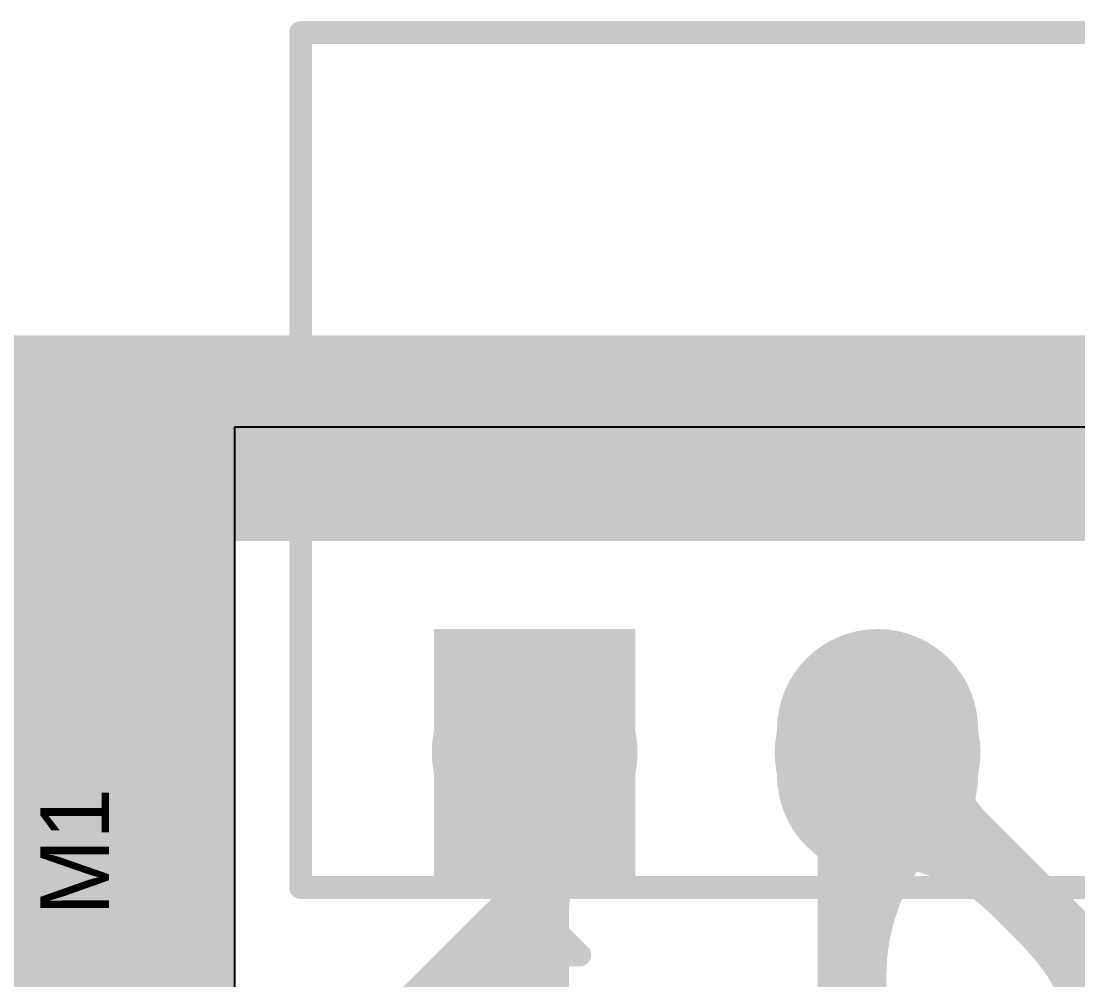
# Model space of a CAD drawing. Header units: millimetres. Extents: x 3.32 to 12.49, y 5.66 to 10.73.
# Drawn here: x 4.2636 to 4.7258, y 9.5855 to 10.005 of the extents above; entities that cross this region are included whole.
import ezdxf

# ---------------------------------------------------------------- set-up
doc = ezdxf.new("R2010")
doc.units = ezdxf.units.MM
doc.header["$MEASUREMENT"] = 0
for name, color, linetype in [('BottomLayer', 5, 'Continuous'), ('BottomSolder', 6, 'Continuous'), ('InternalPlane1', 76, 'Continuous'), ('InternalPlane2', 16, 'Continuous'), ('KeepOutLayer', 6, 'Continuous'), ('MultiLayer', 9, 'Continuous'), ('PadHoleLayer', 156, 'Continuous'), ('TopLayer', 1, 'Continuous'), ('TopOverlay', 2, 'Continuous'), ('TopSolder', 216, 'Continuous')]:
    doc.layers.add(name, color=color, linetype=linetype)

# ---------------------------------------------------------------- blocks, each defined once
blk = doc.blocks.new('LK_104')
at = {"layer": 'BottomLayer'}
for points, const_width in [([(-0.06398, 0, 1), (0.06398, 0, 1)], 0.12795), ([(-0.00984, 0.09843, 1), (0.00984, 0.09843, 1)], 0.01969), ([(-0.07874, 0.0689, 1), (-0.05906, 0.0689, 1)], 0.01969), ([(0.05906, 0.0689, 1), (0.07874, 0.0689, 1)], 0.01969), ([(-0.10827, 0, 1), (-0.08858, 0, 1)], 0.01969), ([(0.08858, 0, 1), (0.10827, 0, 1)], 0.01969), ([(-0.07874, -0.0689, 1), (-0.05906, -0.0689, 1)], 0.01969), ([(0.05906, -0.0689, 1), (0.07874, -0.0689, 1)], 0.01969), ([(-0.00984, -0.09843, 1), (0.00984, -0.09843, 1)], 0.01969)]:
    blk.add_lwpolyline(points, format="xyb", close=True, dxfattribs=dict(at, const_width=const_width))
at = {"layer": 'BottomSolder'}
for points, const_width in [([(-0.06598, 0, 1), (0.06598, 0, 1)], 0.13195), ([(-0.01184, 0.09843, 1), (0.01184, 0.09843, 1)], 0.02369), ([(-0.08074, 0.0689, 1), (-0.05706, 0.0689, 1)], 0.02369), ([(0.05706, 0.0689, 1), (0.08074, 0.0689, 1)], 0.02369), ([(-0.11027, 0, 1), (-0.08658, 0, 1)], 0.02369), ([(0.08658, 0, 1), (0.11027, 0, 1)], 0.02369), ([(-0.08074, -0.0689, 1), (-0.05706, -0.0689, 1)], 0.02369), ([(0.05706, -0.0689, 1), (0.08074, -0.0689, 1)], 0.02369), ([(-0.01184, -0.09843, 1), (0.01184, -0.09843, 1)], 0.02369)]:
    blk.add_lwpolyline(points, format="xyb", close=True, dxfattribs=dict(at, const_width=const_width))
at = {"layer": 'InternalPlane1'}
for points, const_width in [([(-0.01492, 0.09843, 1), (0.01492, 0.09843, 1)], 0.02984), ([(-0.08382, 0.0689, 1), (-0.05398, 0.0689, 1)], 0.02984), ([(0.05398, 0.0689, 1), (0.08382, 0.0689, 1)], 0.02984), ([(-0.04445, 0, 1), (0.04445, 0, 1)], 0.0889), ([(-0.11335, 0, 1), (-0.0835, 0, 1)], 0.02984), ([(0.0835, 0, 1), (0.11335, 0, 1)], 0.02984), ([(-0.08382, -0.0689, 1), (-0.05398, -0.0689, 1)], 0.02984), ([(0.05398, -0.0689, 1), (0.08382, -0.0689, 1)], 0.02984), ([(-0.01492, -0.09843, 1), (0.01492, -0.09843, 1)], 0.02984)]:
    blk.add_lwpolyline(points, format="xyb", close=True, dxfattribs=dict(at, const_width=const_width))
at = {"layer": 'InternalPlane2'}
for points, const_width in [([(-0.01492, 0.09843, 1), (0.01492, 0.09843, 1)], 0.02984), ([(-0.08382, 0.0689, 1), (-0.05398, 0.0689, 1)], 0.02984), ([(0.05398, 0.0689, 1), (0.08382, 0.0689, 1)], 0.02984), ([(-0.04445, 0, 1), (0.04445, 0, 1)], 0.0889), ([(-0.11335, 0, 1), (-0.0835, 0, 1)], 0.02984), ([(0.0835, 0, 1), (0.11335, 0, 1)], 0.02984), ([(-0.08382, -0.0689, 1), (-0.05398, -0.0689, 1)], 0.02984), ([(0.05398, -0.0689, 1), (0.08382, -0.0689, 1)], 0.02984), ([(-0.01492, -0.09843, 1), (0.01492, -0.09843, 1)], 0.02984)]:
    blk.add_lwpolyline(points, format="xyb", close=True, dxfattribs=dict(at, const_width=const_width))
at = {"layer": 'MultiLayer'}
for points, const_width in [([(-0.06398, 0, 1), (0.06398, 0, 1)], 0.12795), ([(-0.00984, 0.09843, 1), (0.00984, 0.09843, 1)], 0.01969), ([(-0.07874, 0.0689, 1), (-0.05906, 0.0689, 1)], 0.01969), ([(0.05906, 0.0689, 1), (0.07874, 0.0689, 1)], 0.01969), ([(-0.10827, 0, 1), (-0.08858, 0, 1)], 0.01969), ([(0.08858, 0, 1), (0.10827, 0, 1)], 0.01969), ([(-0.07874, -0.0689, 1), (-0.05906, -0.0689, 1)], 0.01969), ([(0.05906, -0.0689, 1), (0.07874, -0.0689, 1)], 0.01969), ([(-0.00984, -0.09843, 1), (0.00984, -0.09843, 1)], 0.01969)]:
    blk.add_lwpolyline(points, format="xyb", close=True, dxfattribs=dict(at, const_width=const_width))
at = {"layer": 'PadHoleLayer'}
for points, const_width in [([(-0.00492, 0.09843, 1), (0.00492, 0.09843, 1)], 0.00984), ([(-0.07382, 0.0689, 1), (-0.06398, 0.0689, 1)], 0.00984), ([(0.06398, 0.0689, 1), (0.07382, 0.0689, 1)], 0.00984), ([(-0.03445, 0, 1), (0.03445, 0, 1)], 0.0689), ([(-0.10335, 0, 1), (-0.0935, 0, 1)], 0.00984), ([(0.0935, 0, 1), (0.10335, 0, 1)], 0.00984), ([(-0.07382, -0.0689, 1), (-0.06398, -0.0689, 1)], 0.00984), ([(0.06398, -0.0689, 1), (0.07382, -0.0689, 1)], 0.00984), ([(-0.00492, -0.09843, 1), (0.00492, -0.09843, 1)], 0.00984)]:
    blk.add_lwpolyline(points, format="xyb", close=True, dxfattribs=dict(at, const_width=const_width))
at = {"layer": 'TopLayer'}
for points, const_width in [([(-0.06398, 0, 1), (0.06398, 0, 1)], 0.12795), ([(-0.00984, 0.09843, 1), (0.00984, 0.09843, 1)], 0.01969), ([(-0.07874, 0.0689, 1), (-0.05906, 0.0689, 1)], 0.01969), ([(0.05906, 0.0689, 1), (0.07874, 0.0689, 1)], 0.01969), ([(-0.10827, 0, 1), (-0.08858, 0, 1)], 0.01969), ([(0.08858, 0, 1), (0.10827, 0, 1)], 0.01969), ([(-0.07874, -0.0689, 1), (-0.05906, -0.0689, 1)], 0.01969), ([(0.05906, -0.0689, 1), (0.07874, -0.0689, 1)], 0.01969), ([(-0.00984, -0.09843, 1), (0.00984, -0.09843, 1)], 0.01969)]:
    blk.add_lwpolyline(points, format="xyb", close=True, dxfattribs=dict(at, const_width=const_width))
at = {"layer": 'TopSolder'}
for points, const_width in [([(-0.06598, 0, 1), (0.06598, 0, 1)], 0.13195), ([(-0.01184, 0.09843, 1), (0.01184, 0.09843, 1)], 0.02369), ([(-0.08074, 0.0689, 1), (-0.05706, 0.0689, 1)], 0.02369), ([(0.05706, 0.0689, 1), (0.08074, 0.0689, 1)], 0.02369), ([(-0.11027, 0, 1), (-0.08658, 0, 1)], 0.02369), ([(0.08658, 0, 1), (0.11027, 0, 1)], 0.02369), ([(-0.08074, -0.0689, 1), (-0.05706, -0.0689, 1)], 0.02369), ([(0.05706, -0.0689, 1), (0.08074, -0.0689, 1)], 0.02369), ([(-0.01184, -0.09843, 1), (0.01184, -0.09843, 1)], 0.02369)]:
    blk.add_lwpolyline(points, format="xyb", close=True, dxfattribs=dict(at, const_width=const_width))
blk = doc.blocks.new('MC1_5_8_ST_3_81_380')
at = {"layer": 'BottomLayer', "const_width": 0.08}
blk.add_lwpolyline([(0.15, -0.01), (0.15, 0.01)], dxfattribs=at)
at = {"layer": 'BottomLayer', "const_width": 0.04}
for points in [[(0.13, 0.01, 1), (0.17, 0.01, 1)], [(0.13, -0.01, 1), (0.17, -0.01, 1)]]:
    blk.add_lwpolyline(points, format="xyb", close=True, dxfattribs=at)
at = {"layer": 'BottomLayer'}
blk.add_solid([(0.04, 0.05), (-0.04, 0.05), (0.04, -0.05), (-0.04, -0.05)], dxfattribs=at)
at = {"layer": 'BottomSolder', "const_width": 0.088}
blk.add_lwpolyline([(0.15, -0.01), (0.15, 0.01)], dxfattribs=at)
at = {"layer": 'BottomSolder', "const_width": 0.044}
for points in [[(0.128, 0.01, 1), (0.172, 0.01, 1)], [(0.128, -0.01, 1), (0.172, -0.01, 1)]]:
    blk.add_lwpolyline(points, format="xyb", close=True, dxfattribs=at)
at = {"layer": 'BottomSolder'}
blk.add_solid([(0.044, 0.054), (-0.044, 0.054), (0.044, -0.054), (-0.044, -0.054)], dxfattribs=at)
at = {"layer": 'InternalPlane1', "const_width": 0.045}
for points in [[(-0.0225, 0, 1), (0.0225, 0, 1)], [(0.1275, 0, 1), (0.1725, 0, 1)]]:
    blk.add_lwpolyline(points, format="xyb", close=True, dxfattribs=at)
at = {"layer": 'InternalPlane2', "const_width": 0.045}
for points in [[(-0.0225, 0, 1), (0.0225, 0, 1)], [(0.1275, 0, 1), (0.1725, 0, 1)]]:
    blk.add_lwpolyline(points, format="xyb", close=True, dxfattribs=at)
at = {"layer": 'MultiLayer', "const_width": 0.08}
blk.add_lwpolyline([(0.15, -0.01), (0.15, 0.01)], dxfattribs=at)
at = {"layer": 'MultiLayer', "const_width": 0.04}
for points in [[(0.13, 0.01, 1), (0.17, 0.01, 1)], [(0.13, -0.01, 1), (0.17, -0.01, 1)]]:
    blk.add_lwpolyline(points, format="xyb", close=True, dxfattribs=at)
at = {"layer": 'MultiLayer'}
blk.add_solid([(0.04, 0.05), (-0.04, 0.05), (0.04, -0.05), (-0.04, -0.05)], dxfattribs=at)
at = {"layer": 'PadHoleLayer', "const_width": 0.025}
for points in [[(-0.0125, 0, 1), (0.0125, 0, 1)], [(0.1375, 0, 1), (0.1625, 0, 1)]]:
    blk.add_lwpolyline(points, format="xyb", close=True, dxfattribs=at)
at = {"layer": 'TopLayer', "const_width": 0.08}
blk.add_lwpolyline([(0.15, -0.01), (0.15, 0.01)], dxfattribs=at)
at = {"layer": 'TopLayer', "const_width": 0.04}
for points in [[(0.13, 0.01, 1), (0.17, 0.01, 1)], [(0.13, -0.01, 1), (0.17, -0.01, 1)]]:
    blk.add_lwpolyline(points, format="xyb", close=True, dxfattribs=at)
at = {"layer": 'TopLayer'}
blk.add_solid([(0.04, 0.05), (-0.04, 0.05), (0.04, -0.05), (-0.04, -0.05)], dxfattribs=at)
at = {"layer": 'TopOverlay', "const_width": 0.01}
for points in [[(-0.10236, -0.05906), (-0.10236, 0.31496)], [(-0.10236, 0.31496), (1.15236, 0.31496)], [(-0.10236, 0.16929), (1.15236, 0.16929)], [(-0.10236, -0.05906), (1.15236, -0.05906)], [(-0.01969, -0.08858), (0, -0.0689)], [(0, -0.0689), (0.01969, -0.08858)], [(-0.01969, -0.08858), (-0.01203, -0.08093)], [(-0.01203, -0.08093), (0.01204, -0.08093)], [(-0.01969, -0.08858), (0.01969, -0.08858)]]:
    blk.add_lwpolyline(points, dxfattribs=at)
at = {"layer": 'TopOverlay', "const_width": 0.005}
for points in [[(-0.10486, 0.31496, 1), (-0.09986, 0.31496, 1)], [(-0.10486, 0.31496, 1), (-0.09986, 0.31496, 1)], [(-0.10486, 0.16929, 1), (-0.09986, 0.16929, 1)], [(-0.10486, -0.05906, 1), (-0.09986, -0.05906, 1)], [(-0.10486, -0.05906, 1), (-0.09986, -0.05906, 1)], [(-0.0025, -0.0689, 1), (0.0025, -0.0689, 1)], [(-0.0025, -0.0689, 1), (0.0025, -0.0689, 1)], [(-0.01453, -0.08093, 1), (-0.00953, -0.08093, 1)], [(-0.01453, -0.08093, 1), (-0.00953, -0.08093, 1)], [(0.00954, -0.08093, 1), (0.01453, -0.08093, 1)], [(-0.02218, -0.08858, 1), (-0.01718, -0.08858, 1)], [(-0.02218, -0.08858, 1), (-0.01718, -0.08858, 1)], [(-0.02218, -0.08858, 1), (-0.01718, -0.08858, 1)], [(0.01718, -0.08858, 1), (0.02218, -0.08858, 1)], [(0.01718, -0.08858, 1), (0.02218, -0.08858, 1)]]:
    blk.add_lwpolyline(points, format="xyb", close=True, dxfattribs=at)
at = {"layer": 'TopSolder', "const_width": 0.088}
blk.add_lwpolyline([(0.15, -0.01), (0.15, 0.01)], dxfattribs=at)
at = {"layer": 'TopSolder', "const_width": 0.044}
for points in [[(0.128, 0.01, 1), (0.172, 0.01, 1)], [(0.128, -0.01, 1), (0.172, -0.01, 1)]]:
    blk.add_lwpolyline(points, format="xyb", close=True, dxfattribs=at)
at = {"layer": 'TopSolder'}
blk.add_solid([(0.044, 0.054), (-0.044, 0.054), (0.044, -0.054), (-0.044, -0.054)], dxfattribs=at)

msp = doc.modelspace()

# ---------------------------------------------------------------- linework, layer by layer
at = {"layer": 'BottomLayer', "const_width": 0.03}
for points in [[(4.48819, 9.54094), (4.48819, 9.68504)], [(4.63819, 9.68504), (4.76, 9.56323)]]:
    msp.add_lwpolyline(points, dxfattribs=at)
at = {"layer": 'BottomLayer', "const_width": 0.015}
for points in [[(4.48069, 9.68504, 1), (4.49569, 9.68504, 1)], [(4.63069, 9.68504, 1), (4.64569, 9.68504, 1)], [(4.65569, 9.67504, 1), (4.67069, 9.67504, 1)], [(4.46301, 9.65736, 1), (4.47801, 9.65736, 1)], [(4.49837, 9.65736, 1), (4.51337, 9.65736, 1)], [(4.63069, 9.65004, 1), (4.64569, 9.65004, 1)], [(4.6663, 9.64943, 1), (4.6813, 9.64943, 1)], [(4.69044, 9.62529, 1), (4.70544, 9.62529, 1)], [(4.48069, 9.61565, 1), (4.49569, 9.61565, 1)], [(4.48069, 9.61468, 1), (4.49569, 9.61468, 1)], [(4.48069, 9.61468, 1), (4.49569, 9.61468, 1)], [(4.70476, 9.61097, 1), (4.71976, 9.61097, 1)]]:
    msp.add_lwpolyline(points, format="xyb", close=True, dxfattribs=at)
at = {"layer": 'BottomLayer', "const_width": 0.03}
for points in [[(4.6738, 9.64943, -0.198912), (4.66319, 9.67504)], [(4.47051, 9.65736, -0.198912), (4.48819, 9.61468)], [(4.48819, 9.61468, -0.198912), (4.50587, 9.65736)], [(4.63819, 9.65004, -0.198912), (4.69794, 9.62529)], [(4.48819, 9.61565, -0.198912), (4.46256, 9.55378)], [(4.71226, 9.61097, -0.198912), (4.74157, 9.5402)]]:
    msp.add_lwpolyline(points, format="xyb", dxfattribs=at)
at = {"layer": 'InternalPlane1'}
for p, q in [((4.35701, 9.39366), (4.35701, 9.82744)), ((4.35701, 9.82744), (5.14193, 9.82744))]:
    msp.add_line(p, q, dxfattribs=at)
for points, const_width in [([(3.98701, 9.84753), (12.16535, 9.84753)], 0.04), ([(4.29701, 8.67866), (4.29701, 9.84252)], 0.05)]:
    msp.add_lwpolyline(points, dxfattribs=dict(at, const_width=const_width))
at = {"layer": 'InternalPlane1', "const_width": 0.025}
msp.add_lwpolyline([(4.28451, 9.84252, 1), (4.30951, 9.84252, 1)], format="xyb", close=True, dxfattribs=at)
at = {"layer": 'InternalPlane1'}
msp.add_solid([(3.93701, 9.39366), (4.35701, 9.39366), (3.93701, 9.84866), (4.35701, 9.84866)], dxfattribs=at)
at = {"layer": 'InternalPlane2'}
for p, q in [((4.35701, 9.39366), (4.35701, 9.82744)), ((4.35701, 9.82744), (5.14193, 9.82744))]:
    msp.add_line(p, q, dxfattribs=at)
for points, const_width in [([(3.98701, 9.84753), (12.16535, 9.84753)], 0.04), ([(4.29701, 8.67866), (4.29701, 9.84252)], 0.05)]:
    msp.add_lwpolyline(points, dxfattribs=dict(at, const_width=const_width))
at = {"layer": 'InternalPlane2', "const_width": 0.025}
msp.add_lwpolyline([(4.28451, 9.84252, 1), (4.30951, 9.84252, 1)], format="xyb", close=True, dxfattribs=at)
at = {"layer": 'InternalPlane2'}
msp.add_solid([(3.93701, 9.39366), (4.35701, 9.39366), (3.93701, 9.84866), (4.35701, 9.84866)], dxfattribs=at)
at = {"layer": 'KeepOutLayer', "const_width": 0.01}
msp.add_lwpolyline([(3.98701, 9.84252), (12.16535, 9.84252)], dxfattribs=at)
at = {"layer": 'TopLayer'}
for points, const_width in [([(4.2907, 9.80251, -0.220766), (4.14247, 9.74826)], 0.05), ([(4.23645, 9.65428, -0.220766), (4.2907, 9.80251)], 0.05), ([(4.47141, 9.65651, -0.211786), (4.48819, 9.61866)], 0.03), ([(4.48819, 9.61866, -0.211786), (4.50497, 9.65651)], 0.03), ([(4.62701, 9.58769, -0.198912), (4.65587, 9.65736)], 0.03)]:
    msp.add_lwpolyline(points, format="xyb", dxfattribs=dict(at, const_width=const_width))
for points, const_width in [([(4.20276, 9.71457), (4.29071, 9.80252)], 0.05), ([(4.29071, 9.80252), (5.68701, 9.80252)], 0.05), ([(4.48819, 9.61866), (4.48819, 9.68504)], 0.03), ([(4.62701, 9.67386), (4.63819, 9.68504)], 0.03), ([(4.62701, 9.5237), (4.62701, 9.67386)], 0.03), ([(4.42701, 9.55748), (4.48819, 9.61866)], 0.03)]:
    msp.add_lwpolyline(points, dxfattribs=dict(at, const_width=const_width))
for points, const_width in [([(4.2782, 9.80251, 1), (4.3032, 9.80251, 1)], 0.025), ([(4.2782, 9.80251, 1), (4.3032, 9.80251, 1)], 0.025), ([(4.27821, 9.80252, 1), (4.30321, 9.80252, 1)], 0.025), ([(4.27821, 9.80252, 1), (4.30321, 9.80252, 1)], 0.025), ([(4.48069, 9.68504, 1), (4.49569, 9.68504, 1)], 0.015), ([(4.63069, 9.68504, 1), (4.64569, 9.68504, 1)], 0.015), ([(4.61951, 9.67386, 1), (4.63451, 9.67386, 1)], 0.015), ([(4.61951, 9.67386, 1), (4.63451, 9.67386, 1)], 0.015), ([(4.46391, 9.65651, 1), (4.47891, 9.65651, 1)], 0.015), ([(4.49747, 9.65651, 1), (4.51247, 9.65651, 1)], 0.015), ([(4.64837, 9.65736, 1), (4.66337, 9.65736, 1)], 0.015), ([(4.48069, 9.61866, 1), (4.49569, 9.61866, 1)], 0.015), ([(4.48069, 9.61866, 1), (4.49569, 9.61866, 1)], 0.015), ([(4.48069, 9.61866, 1), (4.49569, 9.61866, 1)], 0.015), ([(4.48069, 9.61866, 1), (4.49569, 9.61866, 1)], 0.015), ([(4.61951, 9.58769, 1), (4.63451, 9.58769, 1)], 0.015)]:
    msp.add_lwpolyline(points, format="xyb", close=True, dxfattribs=dict(at, const_width=const_width))

# ---------------------------------------------------------------- block references
at = {"rotation": 360}
msp.add_blockref('MC1_5_8_ST_3_81_380', (4.48819, 9.68504), dxfattribs=at)
msp.add_blockref('LK_104', (4.13386, 9.64567))

# ---------------------------------------------------------------- texts
at = {"layer": 'TopOverlay'}
msp.add_text('M1', height=0.03, rotation=90, dxfattribs=at).set_placement((4.30201, 9.61366))

doc.saveas('drawing.dxf')
